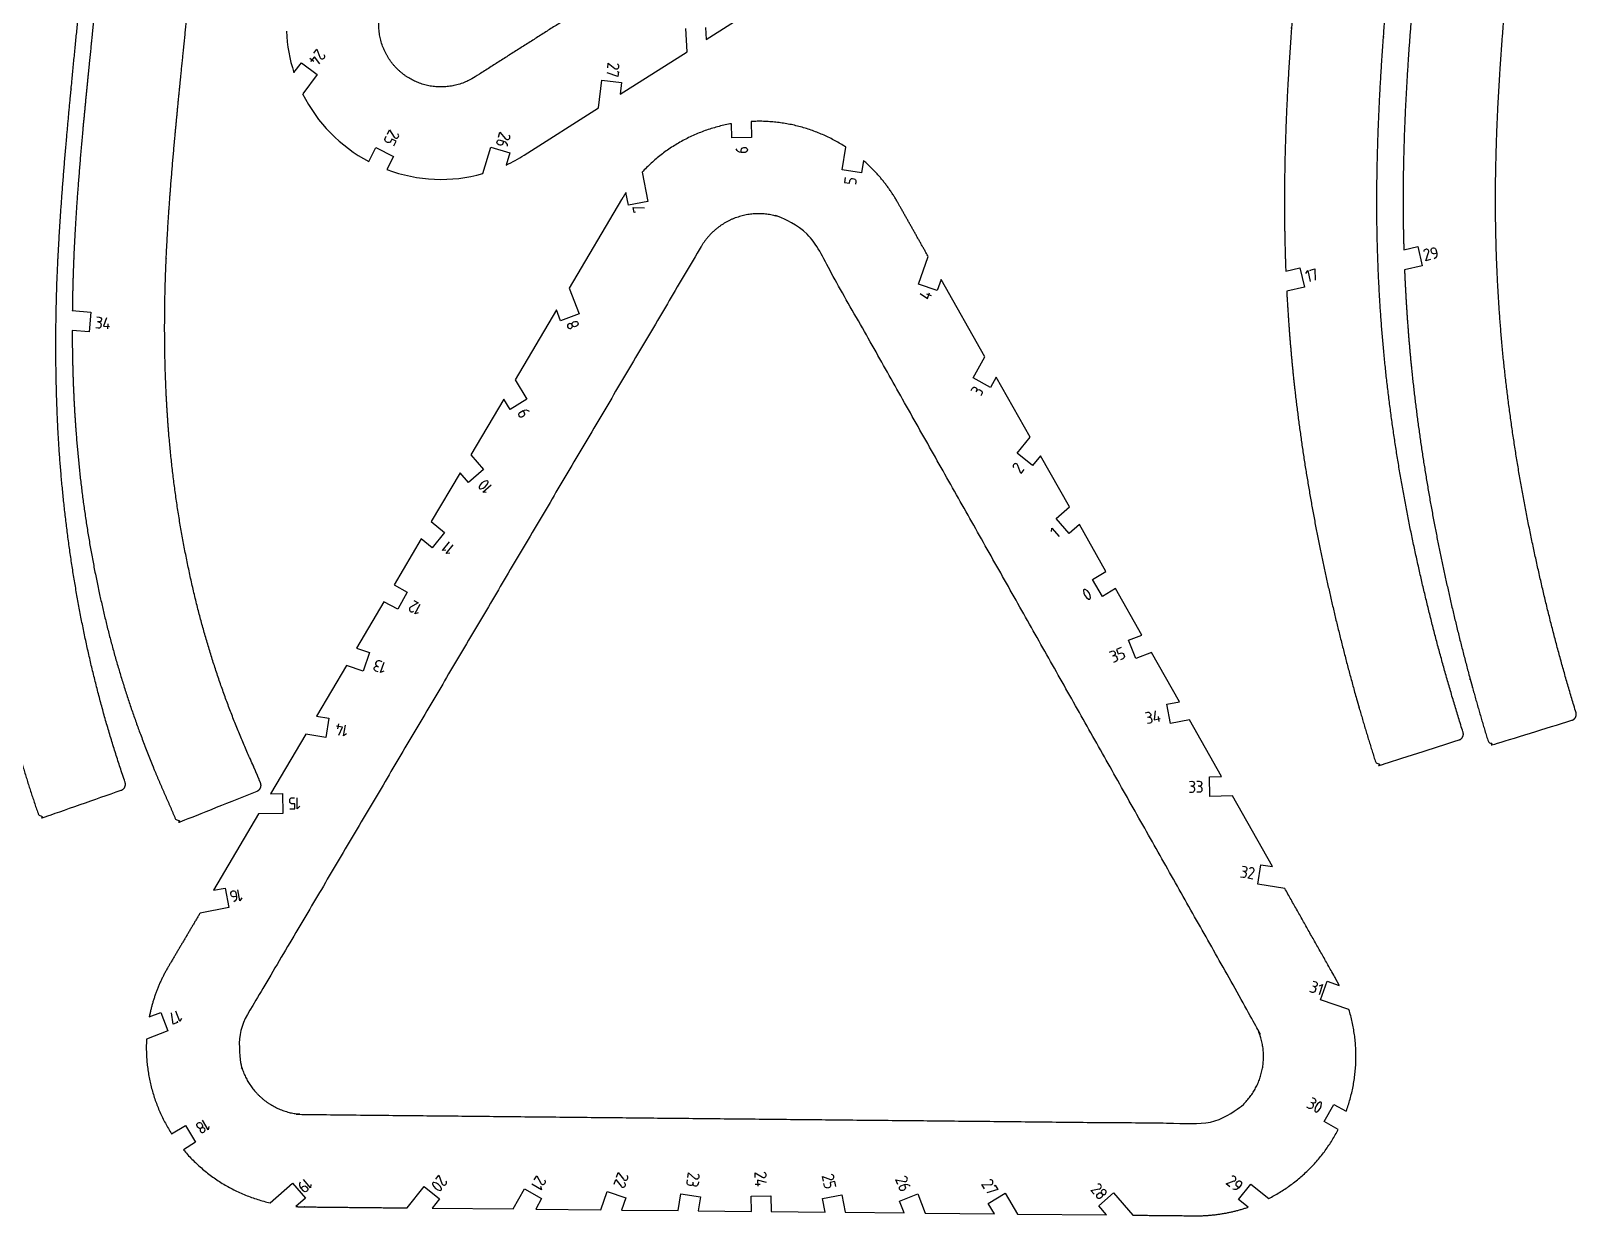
# Model space of a CAD drawing. Header units: millimetres. Extents: x -900 to -324, y -163 to 623.
# Drawn here: x -577.8 to -324.4, y 243.3 to 435.6 of the extents above; entities that cross this region are included whole.
import ezdxf

# ---------------------------------------------------------------- set-up
doc = ezdxf.new("R2010")
doc.units = ezdxf.units.MM
doc.layers.add('Cut', color=178, linetype='Continuous', true_color=0x000000)
doc.layers.add('Engrave', color=86, linetype='Continuous', true_color=0x118002)

msp = doc.modelspace()

# ---------------------------------------------------------------- linework, layer by layer
at = {"layer": 'Cut'}
for points in [[(-468.44, 436.25), (-468.33, 434.28), (-459.69, 439.77)], [(-497.86, 415.51), (-485.77, 423.19), (-485.24, 427.69), (-482.06, 427.31), (-482.29, 425.41), (-471.42, 432.31), (-471.64, 436.06)], [(-535.21, 428.91), (-534, 430.52), (-531.44, 428.61), (-533.79, 425.46)], [(-461.01, 420.98), (-460.96, 418.37), (-464.16, 418.31), (-464.2, 420.62)], [(-523.07, 414.49), (-521.93, 416.75), (-519.07, 415.31), (-520.14, 413.18)], [(-504.54, 412.52), (-503.24, 416.83), (-500.18, 415.9), (-500.78, 413.91)], [(-442.77, 414.63), (-443.08, 412.65), (-446.24, 413.15), (-445.66, 416.82)], [(-478.71, 412.75), (-477.78, 408), (-480.92, 407.38), (-481.33, 409.44)], [(-482.04, 408.29), (-490.54, 393.91), (-488.94, 389.75), (-491.93, 388.6), (-492.62, 390.39), (-499.31, 379.06), (-497.4, 375.89), (-500.14, 374.24), (-501.16, 375.93), (-506.53, 366.84), (-504.45, 364.46), (-506.86, 362.36), (-508.24, 363.94), (-512.92, 356.02), (-510.77, 354.28), (-512.79, 351.79), (-514.57, 353.23), (-518.97, 345.78), (-516.82, 344.59), (-518.37, 341.79), (-520.6, 343.03), (-525.05, 335.49), (-522.95, 334.77), (-523.99, 331.74), (-526.71, 332.68), (-531.56, 324.46), (-529.53, 324.14), (-530.03, 320.98), (-533.31, 321.5), (-539.03, 311.83), (-537.08, 311.87), (-537.02, 308.67), (-540.94, 308.6), (-548.27, 296.18), (-546.39, 296.55), (-545.77, 293.4), (-550.45, 292.49)], [(-355.09, 400.15), (-352.81, 400.66), (-352.11, 397.54), (-354.98, 396.9)], [(-374.41, 296.47), (-378.81, 297.17), (-378.31, 300.33), (-376.42, 300.03), (-382.88, 311.49), (-386.59, 311.42), (-386.65, 314.62), (-384.67, 314.66), (-389.86, 323.85), (-392.96, 323.25), (-393.58, 326.39), (-391.51, 326.79), (-396.03, 334.8), (-398.61, 333.81), (-399.76, 336.8), (-397.62, 337.62), (-401.87, 345.16), (-403.98, 343.89), (-405.63, 346.63), (-403.45, 347.95), (-407.75, 355.57), (-409.43, 354.11), (-411.53, 356.52), (-409.35, 358.42), (-414.04, 366.72), (-415.33, 365.13), (-417.82, 367.14), (-415.73, 369.72), (-421.25, 379.5), (-422.19, 377.8), (-424.99, 379.35), (-423.1, 382.78), (-430.18, 395.34), (-430.81, 393.52), (-433.83, 394.56), (-432.29, 399.07)], [(-374.25, 396.66), (-371.96, 397.2), (-371.23, 394.08), (-374.1, 393.41)], [(-571.18, 390.27), (-568.17, 390.04), (-568.42, 386.85), (-571.2, 387.06)], [(-364, 276.81), (-368.59, 278.38), (-367.55, 281.41), (-365.57, 280.73)], [(-558.69, 275.63), (-556.82, 276.35), (-555.67, 273.37), (-559.14, 272.03)], [(-365.74, 257.36), (-368.02, 258.62), (-366.47, 261.42), (-364.45, 260.3)], [(-555.07, 256.66), (-552.83, 258.01), (-551.18, 255.27), (-553.16, 254.07)], [(-539.09, 245.44), (-535.44, 248.62), (-533.33, 246.21), (-534.91, 244.84)], [(-380.35, 244.74), (-381.91, 246), (-379.9, 248.49), (-377.01, 246.15)], [(-516.86, 244.62), (-514.06, 248.08), (-511.57, 246.07), (-512.78, 244.58), (-499.61, 244.45), (-497.82, 247.69), (-495.02, 246.14), (-495.98, 244.41), (-485.42, 244.31), (-484.4, 247.3), (-481.37, 246.26), (-482.05, 244.27), (-472.85, 244.18), (-472.42, 246.91), (-469.26, 246.41), (-469.62, 244.15), (-460.96, 244.06), (-461.01, 246.52), (-457.81, 246.58), (-457.76, 244.03), (-449.01, 243.94), (-449.43, 246.13), (-446.29, 246.74), (-445.74, 243.91), (-436.2, 243.82), (-436.94, 245.73), (-433.95, 246.88), (-432.76, 243.78), (-421.53, 243.67), (-422.54, 245.34), (-419.8, 246.99), (-417.77, 243.63), (-403.35, 243.49), (-404.61, 244.94), (-402.2, 247.04), (-399.07, 243.44)]]:
    msp.add_lwpolyline(points, dxfattribs=at)
for start, end in [(182.4415, 198.0836), (206.5992, 242.1591), (249.4716, 285.6997), (294.8544, 302.4415)]:
    msp.add_arc((-511.34, 436.7), 25.12, start, end, dxfattribs=at)
for points, weights, degree, knots in [([(-327.82, 323.77), (-327.26, 323.94), (-326.98, 324.46), (-327.15, 325.01), (-329.95, 334.2), (-332.33, 343.5), (-334.29, 352.89), (-336.34, 362.62), (-337.89, 372.44), (-338.92, 382.34), (-339.92, 392.35), (-340.34, 402.41), (-340.18, 412.48), (-340.15, 414.1), (-339.91, 423.98), (-339.19, 434.24), (-338.39, 442.87), (-338.35, 443.27), (-337.34, 453.7), (-336.14, 464.1), (-334.76, 474.49), (-333.41, 485), (-331.84, 495.48), (-330.07, 505.93), (-329.75, 507.81), (-328.79, 513.2), (-327.46, 520.04), (-326.27, 525.48), (-325.64, 528.45), (-325.34, 530.31), (-325.15, 531.67), (-325.1, 532.02), (-324.85, 533.93), (-324.67, 535.84), (-324.56, 537.76), (-324.47, 539.33), (-324.36, 543.42), (-324.66, 549.99), (-325.73, 558.48), (-327.03, 564.37), (-327.96, 567.79), (-328.82, 571), (-329.83, 574.17), (-330.99, 577.29), (-333.37, 583.71), (-336.25, 589.93), (-339.62, 595.89), (-339.75, 596.13), (-342.28, 600.61), (-347.36, 608.55), (-353.01, 615.74), (-355.82, 618.95), (-356.88, 620.16), (-357.97, 621.35), (-359.08, 622.52), (-359.33, 622.78), (-359.67, 622.88), (-360.02, 622.81), (-365.06, 621.68), (-370.1, 620.56), (-375.14, 619.44), (-375.51, 619.36), (-375.78, 619.1), (-375.88, 618.73), (-375.99, 618.37), (-375.89, 618.01), (-375.62, 617.74), (-374.76, 616.91), (-373.89, 616.08), (-373.03, 615.26), (-370.58, 612.94), (-368.22, 610.41), (-365.97, 607.75)], [1, 0.80558505529, 0.80558505529, 1, 0.999336301574, 0.999336301574, 1, 0.999102436333, 0.999102436333, 1, 0.998879920408, 0.998879920408, 1, 1, 1, 1, 1, 1, 0.99989425678, 0.99989425678, 1, 0.999864263493, 0.999864263493, 1, 1, 1, 1, 1, 1, 1, 1, 1, 0.999528904293, 0.999528904293, 1, 1, 1, 1, 1, 1, 1, 0.999314067736, 0.999314067736, 1, 0.997897612433, 0.997897612433, 1, 1, 1, 1, 1, 1, 0.999847983648, 0.999847983648, 1, 0.913745659056, 0.913745659056, 1, 1, 1, 1, 0.905851308047, 0.905851308047, 1, 0.905851308047, 0.905851308047, 1, 0.99998967588, 0.99998967588, 1, 1, 1, 1], 3, [641.095836, 641.095836, 641.095836, 641.095836, 642.663035, 642.663035, 642.663035, 671.697145, 671.697145, 671.697145, 701.771985, 701.771985, 701.771985, 732.216968, 732.216968, 732.216968, 737.131206, 762.106332, 763.338996, 763.338996, 763.338996, 795.02929, 795.02929, 795.02929, 827.097478, 827.097478, 827.097478, 832.881548, 843.636687, 848.185876, 849.735805, 852.814843, 853.894713, 853.894713, 853.894713, 859.710081, 859.710081, 859.710081, 864.452694, 872.08329, 879.601982, 890.322524, 890.322524, 890.322524, 900.378366, 900.378366, 900.378366, 921.083896, 921.083896, 921.083896, 921.907013, 936.648509, 949.561027, 949.561027, 949.561027, 954.432605, 954.432605, 954.432605, 955.461281, 955.461281, 955.461281, 956.32665, 956.32665, 956.32665, 957.402488, 957.402488, 957.402488, 958.478325, 958.478325, 958.478325, 962.071505, 962.071505, 962.071505, 972.446764, 972.446764, 972.446764, 972.446764]), ([(-346.13, 320.59), (-345.57, 320.76), (-345.3, 321.28), (-345.48, 321.84), (-348.37, 330.99), (-350.86, 340.26), (-352.92, 349.64), (-355.08, 359.34), (-356.74, 369.15), (-357.87, 379.03), (-358.99, 389.03), (-359.52, 399.09), (-359.47, 409.15), (-359.46, 410.78), (-359.33, 420.66), (-358.72, 430.93), (-358.01, 439.56), (-357.98, 439.97), (-357.08, 450.4), (-356, 460.82), (-354.74, 471.22), (-353.5, 481.74), (-352.05, 492.24), (-350.39, 502.71), (-350.09, 504.6), (-349.19, 509.99), (-347.94, 516.85), (-346.87, 522.05), (-346.46, 524.03), (-346.18, 525.53), (-345.93, 527.14), (-345.75, 528.51), (-345.71, 528.86), (-345.48, 530.77), (-345.32, 532.68), (-345.24, 534.6), (-345.22, 534.89), (-345.16, 536.46), (-345.13, 539.29), (-345.26, 543.09), (-345.64, 548.08), (-346.64, 555.31), (-347.99, 561.19), (-348.96, 564.6), (-349.86, 567.8), (-350.91, 570.95), (-352.1, 574.06), (-354.55, 580.45), (-357.5, 586.64), (-360.93, 592.56), (-361.07, 592.8), (-363.65, 597.25), (-368.81, 605.13), (-374.55, 612.26), (-377.39, 615.44), (-378.46, 616.64), (-379.56, 617.82), (-380.69, 618.97), (-380.94, 619.23), (-381.28, 619.33), (-381.63, 619.25), (-386.66, 618.07), (-391.68, 616.89), (-396.71, 615.72), (-397.08, 615.63), (-397.35, 615.37), (-397.45, 615), (-397.55, 614.64), (-397.44, 614.28), (-397.17, 614.02), (-396.3, 613.19), (-395.43, 612.37), (-394.55, 611.56), (-392.09, 609.26), (-389.7, 606.76), (-387.42, 604.13)], [1, 0.805521779417, 0.805521779417, 1, 0.999326138948, 0.999326138948, 1, 0.999085593476, 0.999085593476, 1, 0.998871883054, 0.998871883054, 1, 1, 1, 1, 1, 1, 0.999894161851, 0.999894161851, 1, 0.999863857736, 0.999863857736, 1, 1, 1, 1, 1, 1, 1, 1, 1, 1, 0.999538214337, 0.999538214337, 1, 1, 1, 1, 1, 1, 1, 1, 1, 0.999309610564, 0.999309610564, 1, 0.99790356532, 0.99790356532, 1, 1, 1, 1, 1, 1, 0.999847983547, 0.999847983547, 1, 0.913744797559, 0.913744797559, 1, 1, 1, 1, 0.905851308044, 0.905851308044, 1, 0.905851308044, 0.905851308044, 1, 0.99998967588, 0.99998967588, 1, 1, 1, 1], 3, [641.095817, 641.095817, 641.095817, 641.095817, 642.663285, 642.663285, 642.663285, 671.697571, 671.697571, 671.697571, 701.771592, 701.771592, 701.771592, 732.216944, 732.216944, 732.216944, 737.131187, 762.106314, 763.338973, 763.338973, 763.338973, 795.029271, 795.029271, 795.029271, 827.097455, 827.097455, 827.097455, 832.881533, 843.636672, 848.185862, 848.960826, 849.735791, 852.814829, 853.894689, 853.894689, 853.894689, 859.710057, 859.710057, 859.710057, 860.581799, 864.452681, 868.267979, 872.083278, 879.60197, 890.32247, 890.32247, 890.32247, 900.378343, 900.378343, 900.378343, 921.083873, 921.083873, 921.083873, 921.907004, 936.648499, 949.561004, 949.561004, 949.561004, 954.43258, 954.43258, 954.43258, 955.461262, 955.461262, 955.461262, 956.326631, 956.326631, 956.326631, 957.402468, 957.402468, 957.402468, 958.478305, 958.478305, 958.478305, 962.071486, 962.071486, 962.071486, 972.446744, 972.446744, 972.446744, 972.446744]), ([(-541.19, 312.28), (-540.93, 312.38), (-540.74, 312.57), (-540.64, 312.82), (-540.53, 313.07), (-540.53, 313.34), (-540.63, 313.59), (-541.03, 314.57), (-541.44, 315.54), (-541.87, 316.5), (-541.87, 316.51), (-541.87, 316.51), (-541.87, 316.51), (-545.75, 325.03), (-548.82, 333.87), (-551.07, 342.96), (-553.48, 352.77), (-555.03, 362.76), (-555.71, 372.84), (-555.79, 373.98), (-556.11, 379.39), (-556.26, 386.99), (-556.09, 395.61), (-555.89, 400.01), (-555.76, 402.25), (-555.76, 402.31), (-555.5, 406.94), (-554.96, 413.81), (-554.11, 422.92), (-553.6, 428.03), (-553.31, 430.9), (-553.24, 431.52), (-553.08, 433.15), (-552.68, 437.04), (-551.82, 445.48), (-551.02, 453.57), (-550.5, 459.42), (-550.39, 460.7), (-549.54, 470.44), (-548.84, 480.18), (-548.28, 489.94), (-547.72, 499.7), (-547.25, 509.46), (-546.87, 519.23), (-546.49, 529), (-546.15, 538.78), (-545.85, 548.55), (-545.55, 558.33), (-545.25, 568.11), (-544.95, 577.88), (-544.65, 587.34), (-544.34, 596.8), (-544.03, 606.26), (-544.01, 606.82), (-544.39, 607.24), (-544.95, 607.29), (-549.27, 607.62), (-553.6, 607.96), (-557.92, 608.3), (-558.2, 608.32), (-558.46, 608.24), (-558.67, 608.05), (-558.87, 607.87), (-558.99, 607.61), (-559, 607.34), (-559.13, 603.22), (-559.27, 599.1), (-559.4, 594.98)], [1, 0.948756225498, 0.948756225498, 1, 0.948756225498, 0.948756225498, 1, 0.999934596127, 0.999934596127, 1, 0.999990136385, 0.999990136385, 1, 0.99717391065, 0.99717391065, 1, 0.997499681693, 0.997499681693, 1, 1, 1, 1, 1, 1, 1, 1, 1, 1, 1, 1, 1, 1, 1, 1, 1, 1, 1, 1, 0.999926652073, 0.999926652073, 1, 0.999971784728, 0.999971784728, 1, 0.999994015809, 0.999994015809, 1, 1, 1, 1, 0.999999727785, 0.999999727785, 1, 0.815191262324, 0.815191262324, 1, 1, 1, 1, 0.94629749531, 0.94629749531, 1, 0.94629749531, 0.94629749531, 1, 1, 1, 1], 3, [623.579057, 623.579057, 623.579057, 623.579057, 624.368341, 624.368341, 624.368341, 625.157624, 625.157624, 625.157624, 628.396629, 628.396629, 628.396629, 628.407509, 628.407509, 628.407509, 657.103328, 657.103328, 657.103328, 688.093459, 688.093459, 688.093459, 691.587822, 704.743702, 711.409107, 718.074512, 718.272911, 718.272911, 718.272911, 732.511232, 739.432874, 746.354517, 748.282921, 748.282921, 748.282921, 753.312815, 760.271114, 774.338958, 778.290407, 778.290407, 778.290407, 808.292453, 808.292453, 808.292453, 838.305978, 838.305978, 838.305978, 868.334121, 868.334121, 868.334121, 898.368308, 898.368308, 898.368308, 927.420719, 927.420719, 927.420719, 928.946658, 928.946658, 928.946658, 929.813265, 929.813265, 929.813265, 930.621518, 930.621518, 930.621518, 931.429771, 931.429771, 931.429771, 943.797625, 943.797625, 943.797625, 943.797625]), ([(-563.23, 312.43), (-562.68, 312.62), (-562.43, 313.14), (-562.61, 313.7), (-565.83, 323.08), (-568.34, 332.67), (-570.14, 342.42), (-571.93, 352.2), (-573.08, 362.07), (-573.56, 372), (-574.01, 381.82), (-573.94, 391.65), (-573.35, 401.46), (-573.22, 403.68), (-572.62, 413.06), (-571.7, 422.84), (-570.97, 430.41), (-570.93, 430.84), (-569.95, 440.63), (-569.05, 450.42), (-568.22, 460.22), (-567.42, 470.02), (-566.76, 479.82), (-566.25, 489.63), (-565.74, 499.43), (-565.32, 509.23), (-564.99, 519.04), (-564.65, 528.85), (-564.36, 538.65), (-564.1, 548.46), (-563.84, 558.27), (-563.56, 568.08), (-563.27, 577.88), (-562.98, 587.36), (-562.66, 596.83), (-562.29, 606.3), (-562.27, 606.89), (-562.67, 607.32), (-563.25, 607.34), (-567.58, 607.51), (-571.91, 607.68), (-576.24, 607.85), (-576.51, 607.87), (-576.76, 607.77), (-576.96, 607.59), (-577.16, 607.41), (-577.27, 607.16), (-577.28, 606.89), (-577.44, 602.76), (-577.59, 598.63), (-577.74, 594.5)], [1, 0.806146057042, 0.806146057042, 1, 0.998166185595, 0.998166185595, 1, 0.998522854022, 0.998522854022, 1, 0.999080740582, 0.999080740582, 1, 1, 1, 1, 1, 1, 0.999979985465, 0.999979985465, 1, 0.999926320254, 0.999926320254, 1, 0.99997178533, 0.99997178533, 1, 0.999995546727, 0.999995546727, 1, 0.999999000462, 0.999999000462, 1, 0.999993734572, 0.999993734572, 1, 0.804960910883, 0.804960910883, 1, 1, 1, 1, 0.949205913419, 0.949205913419, 1, 0.949205913419, 0.949205913419, 1, 0.999996986398, 0.999995261379, 0.999994824944], 3, [618.80893, 618.80893, 618.80893, 618.80893, 620.373743, 620.373743, 620.373743, 650.670625, 650.670625, 650.670625, 681.042203, 681.042203, 681.042203, 711.080502, 711.080502, 711.080502, 717.90352, 739.801876, 741.132169, 741.132169, 741.132169, 771.211528, 771.211528, 771.211528, 801.247331, 801.247331, 801.247331, 831.256037, 831.256037, 831.256037, 861.257453, 861.257453, 861.257453, 891.25814, 891.25814, 891.25814, 920.242446, 920.242446, 920.242446, 921.812296, 921.812296, 921.812296, 922.678977, 922.678977, 922.678977, 923.464744, 923.464744, 923.464744, 924.250511, 924.250511, 924.250511, 936.651426, 936.651426, 936.651426, 936.651426]), ([(-363.7, 604.98), (-360.83, 601.36), (-358.01, 597.34), (-355.52, 593.33), (-355.38, 593.1), (-351.74, 587.24), (-348.62, 581.08), (-346.05, 574.68), (-344.81, 571.56), (-343.72, 568.39), (-342.8, 565.17), (-341.83, 561.8), (-340.48, 555.9), (-339.47, 547.33), (-339.36, 540.72), (-339.66, 536.65), (-339.83, 535.1), (-340.05, 533.17), (-340.37, 531.26), (-340.78, 529.36), (-342.68, 520.63), (-344.34, 511.86), (-345.76, 503.04), (-347.46, 492.49), (-348.97, 481.91), (-350.29, 471.29), (-351.65, 460.82), (-352.79, 450.32), (-353.72, 439.8), (-353.75, 439.39), (-354.48, 430.73), (-355.1, 420.29), (-355.21, 410.36), (-355.21, 408.73), (-355.22, 405.87), (-355.18, 403.01), (-355.09, 400.15)], [1, 1, 1, 1, 1, 0.99746672927, 0.99746672927, 1, 0.999178826285, 0.999178826285, 1, 1, 1, 1, 1, 1, 1, 0.999119237037, 0.999119237037, 1, 0.999754482777, 0.999754482777, 1, 0.999892106467, 0.999892106467, 1, 0.999862642845, 0.999862642845, 1, 1, 1, 1, 1, 1, 0.999707718325, 0.999497870683, 0.999370457073], 3, [981.551614, 981.551614, 981.551614, 981.551614, 995.276051, 996.099169, 996.099169, 996.099169, 1016.805705, 1016.805705, 1016.805705, 1026.861286, 1026.861286, 1026.861286, 1037.581093, 1045.099785, 1052.730381, 1057.473613, 1057.473613, 1057.473613, 1063.288891, 1063.288891, 1063.288891, 1090.085588, 1090.085588, 1090.085588, 1122.158292, 1122.158292, 1122.158292, 1153.844107, 1153.844107, 1153.844107, 1155.07677, 1180.051897, 1184.966135, 1184.966135, 1184.966135, 1193.553809, 1193.553809, 1193.553809, 1193.553809]), ([(-385.11, 601.38), (-382.2, 597.8), (-379.34, 593.81), (-376.81, 589.83), (-376.66, 589.6), (-372.96, 583.78), (-369.77, 577.66), (-367.13, 571.28), (-365.85, 568.18), (-364.73, 565.02), (-363.77, 561.81), (-362.76, 558.45), (-361.36, 552.56), (-360.42, 545.27), (-360.14, 540.24), (-360.14, 536.43), (-360.3, 533.61), (-360.45, 532.05), (-360.48, 531.77), (-360.67, 529.84), (-360.97, 527.92), (-361.36, 526.03), (-363.16, 517.28), (-364.73, 508.48), (-366.05, 499.65), (-367.64, 489.08), (-369.03, 478.48), (-370.23, 467.85), (-371.47, 457.37), (-372.5, 446.85), (-373.31, 436.32), (-373.34, 435.92), (-373.97, 427.25), (-374.48, 416.8), (-374.47, 406.87), (-374.46, 405.24), (-374.43, 402.38), (-374.36, 399.52), (-374.25, 396.66)], [1, 1, 1, 1, 1, 0.99746672927, 0.99746672927, 1, 0.999178826285, 0.999178826285, 1, 1, 1, 1, 1, 1, 1, 1, 1, 0.999119236889, 0.999119236889, 1, 0.999754482777, 0.999754482777, 1, 0.999892106467, 0.999892106467, 1, 0.999862642845, 0.999862642845, 1, 1, 1, 1, 1, 1, 0.999707718326, 0.999497870683, 0.999370457073], 3, [981.551594, 981.551594, 981.551594, 981.551594, 995.276018, 996.099149, 996.099149, 996.099149, 1016.805686, 1016.805686, 1016.805686, 1026.861266, 1026.861266, 1026.861266, 1037.581063, 1045.099755, 1048.915053, 1052.730351, 1056.601233, 1057.473593, 1057.473593, 1057.473593, 1063.288871, 1063.288871, 1063.288871, 1090.085569, 1090.085569, 1090.085569, 1122.158273, 1122.158273, 1122.158273, 1153.844087, 1153.844087, 1153.844087, 1155.076745, 1180.051873, 1184.966116, 1184.966116, 1184.966116, 1193.55379, 1193.55379, 1193.55379, 1193.55379]), ([(-559.51, 591.78), (-559.65, 587.31), (-559.8, 582.84), (-559.94, 578.37), (-560.25, 568.36), (-560.55, 558.35), (-560.86, 548.35), (-561.17, 538.34), (-561.52, 528.34), (-561.92, 518.34), (-562.3, 508.34), (-562.79, 498.35), (-563.4, 488.36), (-564, 478.38), (-564.75, 468.41), (-565.65, 458.45), (-565.77, 457.14), (-566.32, 451.16), (-567.16, 442.87), (-568.05, 434.23), (-568.45, 430.26), (-568.62, 428.59), (-568.68, 427.95), (-568.97, 425.02), (-569.48, 419.79), (-570.29, 410.46), (-570.76, 403.41), (-570.96, 398.68), (-570.96, 398.61), (-571.05, 396.33), (-571.14, 393.53), (-571.17, 390.79), (-571.18, 390.27)], [1, 1, 1, 1, 1, 1, 1, 0.999994067699, 0.999994067699, 1, 0.999959506119, 0.999959506119, 1, 0.999927644139, 0.999927644139, 1, 1, 1, 1, 1, 1, 1, 1, 1, 1, 1, 1, 1, 1, 1, 1, 1, 1], 3, [952.263101, 952.263101, 952.263101, 952.263101, 965.677326, 965.677326, 965.677326, 995.710451, 995.710451, 995.710451, 1025.738879, 1025.738879, 1025.738879, 1055.751891, 1055.751891, 1055.751891, 1085.754228, 1085.754228, 1085.754228, 1089.7054, 1103.773243, 1110.731542, 1115.761437, 1115.761437, 1115.761437, 1117.689841, 1124.611483, 1131.533126, 1145.771447, 1145.771447, 1145.771447, 1145.969846, 1152.635251, 1154.194465, 1154.194465, 1154.194465, 1154.194465]), ([(-484.85, 441.55), (-495.38, 434.86), (-505.91, 428.17), (-510.84, 425.03), (-516.02, 427.73), (-521.19, 430.44), (-521.44, 436.27), (-521.97, 448.7), (-522.5, 461.13)], [1, 1, 1, 0.866025403784, 1, 0.866025403784, 1, 1, 1], 2, [186.588275, 186.588275, 186.588275, 216.339955, 216.339955, 242.640786, 242.640786, 268.941617, 268.941617, 298.60046, 298.60046, 298.60046]), ([(-432.29, 399.07), (-434.76, 403.46), (-437.24, 407.85), (-439.42, 411.71), (-442.77, 414.63)], [1, 1, 1, 0.985585182735, 1], 2, [3067.441067, 3067.441067, 3067.441067, 3079.023805, 3079.023805, 3087.264976, 3087.264976, 3087.264976]), ([(-469.13, 400.67), (-465.94, 406.07), (-459.66, 406.01), (-453.39, 405.94), (-450.3, 400.48), (-414.78, 337.51), (-379.27, 274.55), (-376.18, 269.09), (-379.37, 263.68), (-382.57, 258.28), (-388.84, 258.34), (-461.13, 259.06), (-533.41, 259.79), (-539.69, 259.85), (-542.77, 265.31), (-545.86, 270.78), (-542.66, 276.18), (-505.9, 338.42), (-469.13, 400.67)], [1, 0.866025403784, 1, 0.866025403784, 1, 1, 1, 0.866025403784, 1, 0.866025403784, 1, 1, 1, 0.866025403784, 1, 0.866025403784, 1, 1, 1], 2, [-656.940452, -656.940452, -656.940452, -631.831203, -631.831203, -606.721953, -606.721953, -440.600497, -440.600497, -413.511101, -413.511101, -386.421705, -386.421705, -220.300249, -220.300249, -193.210852, -193.210852, -166.121456, -166.121456, 0, 0, 0]), ([(-354.98, 396.9), (-354.72, 390.7), (-354.26, 384.52), (-353.58, 378.36), (-352.45, 368.4), (-350.84, 358.5), (-348.73, 348.7), (-346.73, 339.23), (-344.31, 329.86), (-341.49, 320.61), (-341.41, 320.35), (-341.24, 320.14), (-341, 320.01), (-340.77, 319.89), (-340.5, 319.86), (-340.24, 319.94), (-336.1, 321.22), (-331.96, 322.49), (-327.82, 323.77)], [0.999370457073, 0.999229838637, 0.999476173487, 1.00010946162, 0.999297947092, 0.999297947092, 1.00010946162, 0.99948006697, 0.99948006697, 1.00010946162, 0.949159462458, 0.949159462458, 1.00010946162, 0.949159462458, 0.949159462458, 1.00010946162, 1.00010946162, 1.00010946162, 1.00010946162], 3, [1202.039463, 1202.039463, 1202.039463, 1202.039463, 1220.644382, 1220.644382, 1220.644382, 1250.717698, 1250.717698, 1250.717698, 1279.751086, 1279.751086, 1279.751086, 1280.53803, 1280.53803, 1280.53803, 1281.324975, 1281.324975, 1281.324975, 1282.191672, 1282.191672, 1282.191672, 1282.191672]), ([(-374.1, 393.41), (-373.77, 387.22), (-373.24, 381.04), (-372.49, 374.89), (-371.26, 364.94), (-369.53, 355.07), (-367.32, 345.29), (-365.21, 335.84), (-362.69, 326.5), (-359.77, 317.27), (-359.68, 317.02), (-359.51, 316.81), (-359.27, 316.69), (-359.03, 316.56), (-358.76, 316.54), (-358.51, 316.62), (-354.38, 317.94), (-350.25, 319.26), (-346.13, 320.59)], [0.999370457073, 0.999229838637, 0.999476173487, 1.00010946162, 0.999297947093, 0.999297947093, 1.00010946162, 0.99948006697, 0.99948006697, 1.00010946162, 0.949159462458, 0.949159462458, 1.00010946162, 0.949159462458, 0.949159462458, 1.00010946162, 1.00010946162, 1.00010946162, 1.00010946162], 3, [1202.039443, 1202.039443, 1202.039443, 1202.039443, 1220.644362, 1220.644362, 1220.644362, 1250.717678, 1250.717678, 1250.717678, 1279.751066, 1279.751066, 1279.751066, 1280.538011, 1280.538011, 1280.538011, 1281.324955, 1281.324955, 1281.324955, 1282.191634, 1282.191634, 1282.191634, 1282.191634]), ([(-588.85, 386.49), (-588.89, 380.35), (-588.73, 374.21), (-588.37, 368.08), (-587.74, 357.97), (-586.47, 347.93), (-584.56, 337.99), (-582.66, 328.07), (-580.06, 318.31), (-576.78, 308.76), (-576.69, 308.5), (-576.51, 308.3), (-576.27, 308.18), (-576.03, 308.06), (-575.76, 308.05), (-575.5, 308.14), (-571.41, 309.57), (-567.32, 311), (-563.23, 312.43)], [0.999433160124, 0.999302434888, 0.999524781351, 1.00010019951, 0.998743320899, 0.998743320899, 1.00010019951, 0.998424559747, 0.998424559747, 1.00010019951, 0.949024828521, 0.949024828521, 1.00010019951, 0.949024828521, 0.949024828521, 1.00010019951, 1.00010019951, 1.00010019951, 1.00010019951], 3, [1156.069473, 1156.069473, 1156.069473, 1156.069473, 1174.502612, 1174.502612, 1174.502612, 1204.871236, 1204.871236, 1204.871236, 1235.175283, 1235.175283, 1235.175283, 1235.963212, 1235.963212, 1235.963212, 1236.75114, 1236.75114, 1236.75114, 1237.61786, 1237.61786, 1237.61786, 1237.61786]), ([(-571.2, 387.06), (-571.2, 386.43), (-571.17, 381.41), (-570.95, 375.23), (-570.52, 369.7), (-570.42, 368.55), (-569.56, 358.25), (-567.84, 348.07), (-565.3, 338.05), (-562.92, 328.79), (-559.76, 319.76), (-555.85, 311.03), (-555.4, 310.03), (-554.97, 309.02), (-554.55, 308.01), (-554.33, 307.47), (-553.8, 307.24), (-553.26, 307.46), (-549.23, 309.07), (-545.21, 310.67), (-541.19, 312.28)], [1, 1, 1, 1, 1, 1, 0.997736698882, 0.997736698882, 1, 0.997592518949, 0.997592518949, 1, 0.999912302974, 0.999912302974, 1, 0.806834622593, 0.806834622593, 1, 1, 1, 1], 3, [1163.205456, 1163.205456, 1163.205456, 1163.205456, 1165.102901, 1178.258781, 1181.753144, 1181.753144, 1181.753144, 1212.745411, 1212.745411, 1212.745411, 1241.444677, 1241.444677, 1241.444677, 1244.729519, 1244.729519, 1244.729519, 1246.291399, 1246.291399, 1246.291399, 1247.158114, 1247.158114, 1247.158114, 1247.158114]), ([(-365.57, 280.73), (-365.87, 281.33), (-366.2, 281.92), (-370.31, 289.2), (-374.41, 296.47)], [1, 0.999660265175, 1, 1, 1], 2, [2869.35144, 2869.35144, 2869.35144, 2870.754258, 2870.754258, 2889.951919, 2889.951919, 2889.951919]), ([(-550.45, 292.49), (-553.01, 288.15), (-555.58, 283.81), (-557.84, 279.99), (-558.69, 275.63)], [1, 1, 1, 0.985585182734, 1], 2, [2510.434036, 2510.434036, 2510.434036, 2522.016774, 2522.016774, 2530.907854, 2530.907854, 2530.907854]), ([(-534.91, 244.84), (-534.24, 244.79), (-533.56, 244.79), (-525.21, 244.7), (-516.86, 244.62)], [1, 0.999660265175, 1, 1, 1], 2, [2590.847924, 2590.847924, 2590.847924, 2592.250743, 2592.250743, 2611.448403, 2611.448403, 2611.448403]), ([(-399.07, 243.44), (-394.03, 243.39), (-388.99, 243.34), (-384.55, 243.3), (-380.35, 244.74)], [1, 1, 1, 0.985585182736, 1], 2, [2788.937551, 2788.937551, 2788.937551, 2800.520289, 2800.520289, 2809.41137, 2809.41137, 2809.41137])]:
    msp.add_rational_spline(points, weights, degree=degree, knots=knots, dxfattribs=at)
for points, weights in [([(-445.66, 416.82), (-452.66, 421.38), (-461.01, 420.98)], [1, 0.951625153726, 1]), ([(-464.2, 420.62), (-472.78, 419.13), (-478.71, 412.75)], [1, 0.947717026594, 1]), ([(-481.33, 409.44), (-481.7, 408.88), (-482.04, 408.29)], [1, 0.999660265175, 1]), ([(-364.45, 260.3), (-361.45, 268.48), (-364, 276.81)], [1, 0.947717026596, 1]), ([(-559.14, 272.03), (-559.58, 263.69), (-555.07, 256.66)], [1, 0.951625153727, 1]), ([(-377.01, 246.15), (-369.56, 249.94), (-365.74, 257.36)], [1, 0.951625153727, 1]), ([(-553.16, 254.07), (-547.58, 247.39), (-539.09, 245.44)], [1, 0.947717026595, 1])]:
    msp.add_rational_spline(points, weights, degree=2, dxfattribs=at)
at = {"layer": 'Engrave'}
for p, q in [((-532, 430.7), (-532.64, 431.18)), ((-531.9, 431.5), (-532.5, 430.7)), ((-531.98, 432.06), (-531.5, 432.7)), ((-531.02, 430.34), (-531.9, 431.5)), ((-531.5, 432.7), (-531, 431.41)), ((-482.66, 428.26), (-484.4, 428.87)), ((-484.3, 429.67), (-484.21, 430.46)), ((-484.21, 430.46), (-483.13, 429.59)), ((-482.76, 429.08), (-482.56, 429.06)), ((-482.56, 429.06), (-482.66, 428.26)), ((-520.41, 418.22), (-520.23, 418.57)), ((-520.05, 418.93), (-519.69, 419.64)), ((-519.69, 419.64), (-518.97, 418.46)), ((-502.02, 418.46), (-501.79, 419.22)), ((-501.79, 419.22), (-500.88, 418.18)), ((-520.05, 417.59), (-520.23, 417.68)), ((-519.33, 418.12), (-519.51, 417.77)), ((-518.62, 417.76), (-519.33, 418.12)), ((-518.98, 417.05), (-518.62, 417.76)), ((-501.79, 417.13), (-501.99, 417.19)), ((-501.76, 417.96), (-501.18, 417.79)), ((-501.18, 417.79), (-501.3, 417.4)), ((-462.61, 415.95), (-462.62, 416.35)), ((-462.01, 415.96), (-462.61, 415.95)), ((-462.23, 416.76), (-462.03, 416.76)), ((-445.73, 411.89), (-445.85, 411.1)), ((-445.85, 411.1), (-445.06, 410.97)), ((-445.06, 410.97), (-445, 411.37)), ((-444.54, 411.7), (-444.35, 411.67)), ((-444.01, 411.21), (-444.08, 410.82)), ((-479.99, 406.23), (-480.14, 407.01)), ((-480.14, 407.01), (-478.3, 406.96)), ((-479.79, 406.26), (-479.99, 406.23)), ((-351.53, 398.38), (-351.07, 399.69)), ((-350.75, 398.56), (-351.53, 398.38)), ((-350.62, 399.81), (-350.67, 400.01)), ((-349.75, 399.6), (-350.14, 399.51)), ((-349.88, 400.18), (-349.75, 399.6)), ((-370.99, 396.3), (-370.69, 396.78)), ((-370.69, 396.78), (-370.28, 395.03)), ((-370.3, 396.87), (-369.52, 397.05)), ((-370.25, 396.67), (-370.3, 396.87)), ((-369.52, 397.05), (-369.5, 395.21)), ((-433.61, 393.05), (-432.42, 392.22)), ((-432.57, 393.01), (-431.81, 392.75)), ((-432.42, 392.22), (-432.09, 393.16)), ((-567.21, 389.26), (-566.82, 389.23)), ((-566.88, 388.43), (-567.08, 388.45)), ((-566.51, 388), (-566.53, 387.8)), ((-565.62, 389.13), (-566.13, 387.77)), ((-566.13, 387.77), (-565.13, 387.69)), ((-565.4, 388.11), (-565.46, 387.32)), ((-489.83, 388.43), (-489.64, 388.5)), ((-489.35, 387.76), (-489.54, 387.69)), ((-566.96, 387.43), (-567.35, 387.46)), ((-425.33, 377.29), (-425.14, 377.64)), ((-424.44, 377.25), (-424.53, 377.08)), ((-423.89, 377.41), (-423.72, 377.31)), ((-423.56, 376.77), (-423.76, 376.42)), ((-498.55, 373.73), (-498.03, 374.04)), ((-497.96, 373.14), (-498.14, 373.04)), ((-498.03, 374.04), (-497.83, 373.69)), ((-417.27, 363.85), (-417.72, 365.16)), ((-416.76, 364.47), (-417.27, 363.85)), ((-504.58, 360.8), (-503.23, 361.99)), ((-504.02, 360.76), (-504.58, 360.8)), ((-412.27, 354.42), (-412.23, 354.98)), ((-412.23, 354.98), (-411.05, 353.62)), ((-511.12, 351.35), (-509.99, 352.75)), ((-510.56, 351.41), (-511.12, 351.35)), ((-510.5, 350.85), (-509.37, 352.25)), ((-509.94, 350.91), (-510.5, 350.85)), ((-515.06, 342.82), (-516.28, 342.15)), ((-515.76, 343.21), (-515.06, 342.82)), ((-515.58, 341.05), (-514.71, 342.63)), ((-515.04, 341.21), (-515.58, 341.05)), ((-402.84, 334.86), (-402.47, 335)), ((-400.98, 335.58), (-401.72, 335.29)), ((-401.72, 335.29), (-401.44, 334.55)), ((-401.44, 334.55), (-401.06, 334.69)), ((-521.91, 333.03), (-521.84, 333.22)), ((-521.66, 332.53), (-521.47, 332.46)), ((-521.33, 333.47), (-520.96, 333.34)), ((-521.16, 331.51), (-520.58, 333.21)), ((-402.18, 334.26), (-402.37, 334.19)), ((-401.82, 333.32), (-402.2, 333.18)), ((-401.67, 334.03), (-401.59, 333.84)), ((-400.7, 333.76), (-401.08, 333.61)), ((-400.55, 334.46), (-400.47, 334.27)), ((-521.54, 331.64), (-521.92, 331.77)), ((-520.65, 331.76), (-521.16, 331.51)), ((-397.04, 325), (-396.65, 325.07)), ((-395.47, 325.3), (-395.59, 323.85)), ((-394.98, 324.38), (-394.83, 323.59)), ((-527.32, 322.68), (-528.31, 322.84)), ((-528.08, 322.4), (-527.95, 323.19)), ((-527.94, 321.36), (-527.32, 322.68)), ((-527.15, 321.24), (-526.87, 323.01)), ((-396.3, 323.31), (-396.7, 323.23)), ((-396.49, 324.29), (-396.69, 324.25)), ((-396.02, 323.97), (-395.99, 323.78)), ((-395.59, 323.85), (-394.61, 324.04)), ((-526.69, 321.57), (-527.15, 321.24)), ((-389.89, 313.86), (-389.49, 313.87)), ((-389.46, 312.07), (-389.86, 312.06)), ((-389.48, 313.07), (-389.68, 313.07)), ((-389.07, 312.68), (-389.07, 312.48)), ((-388.69, 313.89), (-388.29, 313.89)), ((-388.26, 312.09), (-388.66, 312.09)), ((-388.28, 313.09), (-388.48, 313.09)), ((-387.87, 312.7), (-387.87, 312.5)), ((-535.89, 310.59), (-535.89, 310.79)), ((-535.87, 309.39), (-535.07, 309.4)), ((-535.5, 311.2), (-535.1, 311.2)), ((-535.08, 310.2), (-535.48, 310.2)), ((-535.07, 309.4), (-535.08, 310.2)), ((-534.67, 309.41), (-534.7, 311.21)), ((-534.27, 309.82), (-534.67, 309.41)), ((-381.3, 300.09), (-380.9, 300.03)), ((-381.03, 299.24), (-381.23, 299.27)), ((-380.39, 298.12), (-379.48, 299.17)), ((-381.18, 298.25), (-381.58, 298.31)), ((-380.7, 298.78), (-380.73, 298.58)), ((-379.6, 298), (-380.39, 298.12)), ((-545.4, 295.41), (-545.43, 295.61)), ((-544.53, 295.18), (-544.93, 295.1)), ((-544.65, 295.76), (-544.53, 295.18)), ((-543.99, 294.47), (-544.33, 296.23)), ((-543.67, 294.94), (-543.99, 294.47)), ((-369.78, 281.43), (-369.4, 281.3)), ((-369.98, 279.6), (-370.36, 279.73)), ((-369.66, 280.55), (-369.85, 280.61)), ((-369.41, 280.04), (-369.48, 279.85)), ((-368.27, 280.91), (-368.85, 279.21)), ((-368.77, 280.67), (-368.27, 280.91)), ((-554.83, 274.44), (-555.11, 276.26)), ((-553.71, 274.87), (-554.36, 276.55)), ((-554.09, 274.73), (-554.83, 274.44)), ((-554.16, 274.91), (-554.09, 274.73)), ((-553.48, 275.39), (-553.71, 274.87)), ((-369.99, 261.66), (-370.16, 261.75)), ((-369.95, 262.55), (-369.6, 262.36)), ((-369.83, 261.11), (-369.93, 260.94)), ((-549.15, 257.31), (-550.08, 258.85)), ((-370.47, 260.78), (-370.82, 260.97)), ((-550.8, 257.72), (-550.9, 257.89)), ((-550.22, 258.3), (-550.11, 258.13)), ((-549.02, 257.86), (-549.15, 257.31)), ((-532.5, 247.87), (-533.68, 249.22)), ((-532.46, 248.43), (-532.5, 247.87)), ((-512.18, 249.29), (-511.68, 249.91)), ((-511.68, 249.91), (-511.23, 248.6)), ((-495.02, 247.58), (-496.6, 248.45)), ((-496.21, 249.15), (-495.82, 249.85)), ((-495.82, 249.85), (-495.15, 248.64)), ((-483.26, 248.46), (-483, 249.22)), ((-483, 249.22), (-482.12, 248.14)), ((-482.87, 249.59), (-482.61, 250.35)), ((-482.61, 250.35), (-481.73, 249.27)), ((-471.42, 248.75), (-471.36, 249.15)), ((-471.3, 249.54), (-471.17, 250.33)), ((-471.17, 250.33), (-470.13, 249.42)), ((-470.43, 248.59), (-470.4, 248.79)), ((-469.58, 248.87), (-469.64, 248.47)), ((-460.36, 249.53), (-460.38, 250.33)), ((-460.38, 250.33), (-459.19, 249.61)), ((-459.54, 248.44), (-460.34, 248.43)), ((-458.55, 248.76), (-459.96, 249.14)), ((-459.96, 249.14), (-459.94, 248.14)), ((-449.27, 248.96), (-449.43, 249.74)), ((-449.43, 249.74), (-448.13, 249.24)), ((-449.12, 248.17), (-449.2, 248.56)), ((-447.43, 248.91), (-448.21, 248.76)), ((-448.21, 248.76), (-448.14, 248.36)), ((-447.28, 248.12), (-447.43, 248.91)), ((-437.23, 248.42), (-437.51, 249.17)), ((-437.51, 249.17), (-436.15, 248.9)), ((-436.71, 248.19), (-436.15, 248.41)), ((-436.15, 248.41), (-436, 248.03)), ((-423.16, 247.73), (-423.57, 248.41)), ((-423.57, 248.41), (-422.18, 248.39)), ((-383.93, 248.53), (-382.62, 248.99)), ((-383.31, 248.03), (-383.93, 248.53)), ((-382.24, 248.71), (-382.12, 248.87)), ((-381.5, 248.37), (-381.87, 247.9)), ((-534.06, 247.83), (-533.76, 248.09)), ((-533.67, 247.38), (-534.06, 247.83)), ((-533.19, 248.06), (-533.06, 247.9)), ((-495.18, 248.13), (-495.02, 247.58)), ((-470.89, 248.26), (-471.09, 248.29)), ((-448.45, 247.89), (-448.65, 247.85)), ((-436.23, 247.52), (-436.42, 247.44)), ((-421, 247.63), (-422.74, 247.04)), ((-421.58, 248.21), (-421.41, 248.31)), ((-421.41, 248.31), (-421, 247.63)), ((-405.9, 247.47), (-404.52, 247.69)), ((-405.37, 246.87), (-405.9, 247.47)), ((-404.81, 246.83), (-404.66, 246.96)), ((-404.13, 246.36), (-404.28, 246.23)), ((-381.87, 247.9), (-382.19, 248.15))]:
    msp.add_line(p, q, dxfattribs=at)
for centre, radius, start, end in [((-530.62, 431.55), 0.407, 201.1492, 37.9875), ((-482.87, 429.91), 0.407, 231.1492, 67.9875), ((-518.62, 418.67), 0.407, 211.1492, 47.9875), ((-500.57, 418.44), 0.407, 221.1492, 57.9875), ((-351.45, 399.83), 0.407, 340.4631, 177.3014), ((-490.43, 387.77), 0.4, 21.0499, 201.0499), ((-490.43, 387.77), 0.4, 201.0499, 21.0499), ((-418.1, 365.03), 0.407, 18.9564, 215.7947), ((-503.69, 361.15), 1.53, 99.1591, 162.9407), ((-505.17, 362.85), 1.53, 279.1591, 342.9407), ((-503.9, 362.46), 0.2, 342.9407, 99.1591), ((-504.96, 361.54), 0.2, 162.9407, 279.1591), ((-406.88, 344.83), 0.2, 62.9407, 179.1591), ((-405.55, 344.81), 1.53, 179.1591, 242.9407), ((-407.48, 343.65), 1.53, 359.1591, 62.9407), ((-516.08, 341.79), 0.407, 118.9564, 315.7947), ((-406.15, 343.63), 0.2, 242.9407, 359.1591), ((-379.79, 299.44), 0.407, 318.9564, 155.7947), ((-368, 260.44), 1.52, 119.1591, 182.9407), ((-369.97, 261.53), 1.52, 299.1591, 2.9407), ((-368.65, 261.6), 0.2, 2.9407, 119.1591), ((-369.32, 260.37), 0.2, 182.9407, 299.1591), ((-550.04, 257.24), 0.4, 121.0499, 301.0499), ((-550.04, 257.24), 0.4, 301.0499, 121.0499), ((-512.53, 248.54), 0.2, 82.9407, 199.1591), ((-511.28, 248.97), 1.53, 199.1591, 262.9407), ((-512.69, 247.22), 1.52, 19.1591, 82.9407), ((-510.84, 248.73), 0.407, 198.9564, 35.7947), ((-494.8, 248.84), 0.407, 208.9564, 45.7947), ((-481.81, 248.39), 0.407, 218.9564, 55.7947), ((-481.42, 249.53), 0.407, 218.9564, 55.7947), ((-469.86, 249.73), 0.407, 228.9564, 65.7947), ((-458.98, 249.96), 0.407, 238.9564, 75.7947), ((-447.98, 249.62), 0.407, 248.9564, 85.7947), ((-436.07, 249.3), 0.407, 258.9564, 95.7947), ((-422.17, 248.79), 0.407, 268.9564, 105.7947), ((-404.59, 248.09), 0.407, 278.9564, 115.7947), ((-382.75, 249.37), 0.407, 288.9564, 125.7947), ((-511.44, 247.66), 0.2, 262.9407, 19.1591), ((-403.79, 247.19), 0.4, 41.0499, 221.0499), ((-403.79, 247.19), 0.4, 221.0499, 41.0499)]:
    msp.add_arc(centre, radius, start, end, dxfattribs=at)
at = {"layer": 'Engrave', "extrusion": (0, 0, -1)}
for centre, radius, start, end in [((520.05, 418.04), 0.4, 296.7573, 26.7573), ((519.87, 417.95), 0.4, 206.7573, 296.7573), ((501.87, 417.58), 0.4, 286.7573, 16.7573), ((501.87, 417.58), 0.4, 16.7573, 106.7573), ((501.68, 417.52), 0.4, 196.7573, 286.7573), ((501.42, 416.99), 0.833, 106.7573, 180.4971), ((462.63, 416.78), 0.833, 268.9501, 342.6899), ((462.22, 416.36), 0.4, 358.9501, 88.9501), ((462.02, 416.36), 0.4, 88.9501, 178.9501), ((462.02, 416.36), 0.4, 178.9501, 268.9501), ((444.61, 411.31), 0.4, 8.9501, 98.9501), ((444.41, 411.28), 0.4, 98.9501, 188.9501), ((350.27, 400.1), 0.4, 347.4435, 77.4435), ((350.27, 400.1), 0.4, 77.4435, 167.4435), ((350.23, 399.9), 0.4, 257.4435, 347.4435), ((350.57, 399.42), 0.833, 167.4435, 241.1833), ((566.92, 387.83), 0.4, 184.4792, 274.4792), ((566.85, 388.83), 0.4, 184.4792, 274.4792), ((566.91, 388.03), 0.4, 94.4792, 184.4792), ((566.85, 388.83), 0.4, 94.4792, 184.4792), ((489.68, 388.06), 0.4, 338.9501, 68.9501), ((489.68, 388.06), 0.4, 248.9501, 338.9501), ((489.49, 388.13), 0.4, 68.9501, 248.9501), ((424.79, 377.44), 0.4, 28.9501, 118.9501), ((424.79, 377.44), 0.4, 118.9501, 208.9501), ((424.09, 377.06), 0.4, 28.9501, 118.9501), ((423.91, 376.96), 0.4, 118.9501, 208.9501), ((498.34, 373.38), 0.4, 328.9501, 58.9501), ((498.34, 373.38), 0.4, 238.9501, 328.9501), ((497.6, 373.32), 0.833, 58.9501, 132.6899), ((498.17, 373.49), 0.4, 148.9501, 238.9501), ((402.33, 334.63), 0.4, 68.9501, 158.9501), ((402.33, 334.63), 0.4, 158.9501, 248.9501), ((400.92, 334.32), 0.4, 68.9501, 158.9501), ((521.79, 332.15), 0.4, 288.9501, 18.9501), ((521.79, 332.15), 0.4, 18.9501, 108.9501), ((521.53, 332.9), 0.4, 288.9501, 18.9501), ((521.46, 333.09), 0.4, 18.9501, 108.9501), ((402.04, 333.88), 0.4, 68.9501, 158.9501), ((401.97, 333.7), 0.4, 158.9501, 248.9501), ((400.85, 334.13), 0.4, 158.9501, 248.9501), ((396.57, 324.68), 0.4, 78.9501, 168.9501), ((396.57, 324.68), 0.4, 168.9501, 258.9501), ((396.42, 323.9), 0.4, 78.9501, 168.9501), ((396.38, 323.7), 0.4, 168.9501, 258.9501), ((389.48, 313.47), 0.4, 88.9501, 178.9501), ((389.48, 313.47), 0.4, 178.9501, 268.9501), ((389.47, 312.67), 0.4, 88.9501, 178.9501), ((389.47, 312.47), 0.4, 178.9501, 268.9501), ((388.28, 313.49), 0.4, 88.9501, 178.9501), ((388.28, 313.49), 0.4, 178.9501, 268.9501), ((388.27, 312.69), 0.4, 88.9501, 178.9501), ((388.27, 312.49), 0.4, 178.9501, 268.9501), ((535.49, 310.8), 0.4, 358.9501, 88.9501), ((535.49, 310.6), 0.4, 268.9501, 358.9501), ((380.97, 299.63), 0.4, 188.9501, 278.9501), ((381.09, 298.84), 0.4, 98.9501, 188.9501), ((380.97, 299.63), 0.4, 98.9501, 188.9501), ((381.12, 298.64), 0.4, 188.9501, 278.9501), ((545.04, 295.69), 0.4, 348.9501, 78.9501), ((545, 295.49), 0.4, 258.9501, 348.9501), ((545.04, 295.69), 0.4, 78.9501, 168.9501), ((545.35, 295.02), 0.833, 168.9501, 242.6899), ((369.53, 280.93), 0.4, 108.9501, 198.9501), ((369.85, 279.98), 0.4, 198.9501, 288.9501), ((369.53, 280.93), 0.4, 198.9501, 288.9501), ((369.79, 280.17), 0.4, 108.9501, 198.9501), ((369.79, 262.01), 0.4, 208.9501, 298.9501), ((370.18, 261.31), 0.4, 118.9501, 208.9501), ((369.79, 262.01), 0.4, 118.9501, 208.9501), ((550.56, 258.09), 0.4, 328.9501, 148.9501), ((370.28, 261.13), 0.4, 208.9501, 298.9501), ((550.46, 257.92), 0.4, 238.9501, 328.9501), ((550.46, 257.92), 0.4, 148.9501, 238.9501), ((533.43, 248.38), 0.833, 318.9501, 32.6899), ((471.03, 248.69), 0.4, 278.9501, 8.9501), ((470.83, 248.66), 0.4, 188.9501, 278.9501), ((470.04, 248.53), 0.4, 278.9501, 8.9501), ((470.04, 248.53), 0.4, 188.9501, 278.9501), ((448.53, 248.29), 0.4, 168.9501, 258.9501), ((435.85, 247.63), 0.833, 68.9501, 142.6899), ((381.93, 248.46), 0.4, 308.9501, 38.9501), ((381.81, 248.62), 0.4, 38.9501, 128.9501), ((381.81, 248.62), 0.4, 128.9501, 218.9501), ((533.5, 247.79), 0.4, 48.9501, 138.9501), ((533.36, 247.64), 0.4, 228.9501, 318.9501), ((533.36, 247.64), 0.4, 138.9501, 228.9501), ((448.73, 248.25), 0.4, 258.9501, 348.9501), ((436.56, 247.82), 0.4, 338.9501, 68.9501), ((436.56, 247.82), 0.4, 248.9501, 338.9501), ((436.38, 247.89), 0.4, 158.9501, 248.9501), ((404.54, 246.53), 0.4, 228.9501, 48.9501), ((404.39, 246.66), 0.4, 48.9501, 138.9501), ((404.39, 246.66), 0.4, 138.9501, 228.9501), ((382.52, 248.42), 0.833, 218.9501, 292.6899)]:
    msp.add_arc(centre, radius, start, end, dxfattribs=at)

doc.saveas('drawing.dxf')
